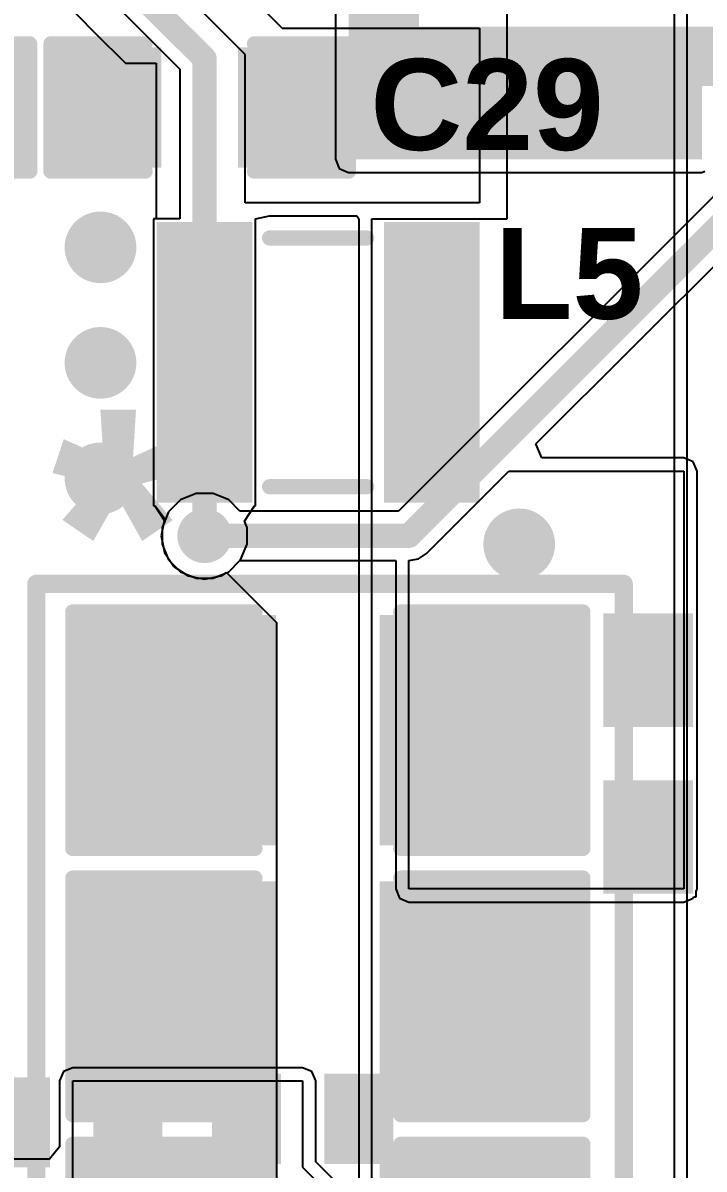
# Model space of a CAD drawing. Header units: millimetres. Extents: x -12 to 5428, y 0 to 5422.
# Drawn here: x 6.87 to 12.57, y 9.81 to 19.4 of the extents above; entities that cross this region are included whole.
import ezdxf

# ---------------------------------------------------------------- set-up
doc = ezdxf.new("R2010")
doc.units = ezdxf.units.MM
for name, color, linetype in [('BottomLayer', 5, 'Continuous'), ('BottomPaste', 16, 'Continuous'), ('BottomSolder', 6, 'Continuous'), ('TopLayer', 1, 'Continuous'), ('TopOverlay', 2, 'Continuous'), ('TopPaste', 8, 'Continuous'), ('TopSolder', 216, 'Continuous'), ('ViaHoleLayer', 16, 'Continuous')]:
    doc.layers.add(name, color=color, linetype=linetype)
doc.styles.add('Arial', font='arialbd.ttf', dxfattribs={"height": 0.2})

# ---------------------------------------------------------------- blocks, each defined once
blk = doc.blocks.new('T__________16')
at = {"layer": 'TopLayer'}
blk.add_hatch(color=1, dxfattribs=at).paths.add_polyline_path([(0.381, 0.762), (-0.381, 0.762), (-0.762, 0.381), (-0.762, -0.381), (-0.381, -0.762), (0.381, -0.762), (0.762, -0.381), (0.762, 0.381)])
at = {"layer": 'TopPaste'}
blk.add_hatch(color=8, dxfattribs=at).paths.add_polyline_path([(0.381, 0.762), (-0.381, 0.762), (-0.762, 0.381), (-0.762, -0.381), (-0.381, -0.762), (0.381, -0.762), (0.762, -0.381), (0.762, 0.381)])
at = {"layer": 'TopSolder'}
blk.add_hatch(color=216, dxfattribs=at).paths.add_polyline_path([(0.4185, 0.837), (-0.4185, 0.837), (-0.837, 0.4185), (-0.837, -0.4185), (-0.4185, -0.837), (0.4185, -0.837), (0.837, -0.4185), (0.837, 0.4185)])
at = {"layer": 'TopOverlay', "const_width": 0.2}
for points in [[(-0.9398, 0.4318), (-0.4318, 0.9398)], [(-0.4318, 0.9398), (0.4318, 0.9398)], [(0.4318, 0.9398), (0.9398, 0.4318)], [(-0.9398, -0.4318), (-0.9398, 0.4318)], [(0.9398, -0.4318), (0.9398, 0.4318)], [(-0.9398, -0.4318), (-0.4318, -0.9398)], [(0.4318, -0.9398), (0.9398, -0.4318)], [(-0.4318, -0.9398), (0.4318, -0.9398)]]:
    blk.add_lwpolyline(points, dxfattribs=at)
at = {"layer": 'TopOverlay', "const_width": 0.1}
for points in [[(-0.4818, 0.9398, 1), (-0.3818, 0.9398, 1)], [(-0.4818, 0.9398, 1), (-0.3818, 0.9398, 1)], [(0.3818, 0.9398, 1), (0.4818, 0.9398, 1)], [(0.3818, 0.9398, 1), (0.4818, 0.9398, 1)], [(-0.9898, 0.4318, 1), (-0.8898, 0.4318, 1)], [(-0.9898, 0.4318, 1), (-0.8898, 0.4318, 1)], [(0.8898, 0.4318, 1), (0.9898, 0.4318, 1)], [(0.8898, 0.4318, 1), (0.9898, 0.4318, 1)], [(-0.9898, -0.4318, 1), (-0.8898, -0.4318, 1)], [(-0.9898, -0.4318, 1), (-0.8898, -0.4318, 1)], [(0.8898, -0.4318, 1), (0.9898, -0.4318, 1)], [(0.8898, -0.4318, 1), (0.9898, -0.4318, 1)], [(-0.4818, -0.9398, 1), (-0.3818, -0.9398, 1)], [(-0.4818, -0.9398, 1), (-0.3818, -0.9398, 1)], [(0.3818, -0.9398, 1), (0.4818, -0.9398, 1)], [(0.3818, -0.9398, 1), (0.4818, -0.9398, 1)]]:
    blk.add_lwpolyline(points, format="xyb", close=True, dxfattribs=at)
blk = doc.blocks.new('IND_1008__2520_M_______44')
at = {"layer": 'TopLayer'}
for points in [[(-1.275, 1.1), (-0.625, 1.1), (-0.625, -1.1), (-1.275, -1.1)], [(0.625, 1.1), (1.275, 1.1), (1.275, -1.1), (0.625, -1.1)]]:
    blk.add_hatch(color=1, dxfattribs=at).paths.add_polyline_path(points)
at = {"layer": 'TopPaste'}
for points in [[(-1.275, 1.1), (-0.625, 1.1), (-0.625, -1.1), (-1.275, -1.1)], [(0.625, 1.1), (1.275, 1.1), (1.275, -1.1), (0.625, -1.1)]]:
    blk.add_hatch(color=8, dxfattribs=at).paths.add_polyline_path(points)
at = {"layer": 'TopSolder'}
for points in [[(-1.35, 1.175), (-0.55, 1.175), (-0.55, -1.175), (-1.35, -1.175)], [(0.55, 1.175), (1.35, 1.175), (1.35, -1.175), (0.55, -1.175)]]:
    blk.add_hatch(color=216, dxfattribs=at).paths.add_polyline_path(points)
at = {"layer": 'TopOverlay', "const_width": 0.127}
for points in [[(-0.4064, 1.0414), (0.4064, 1.0414)], [(-0.4064, -1.0414), (0.4064, -1.0414)]]:
    blk.add_lwpolyline(points, dxfattribs=at)
at = {"layer": 'TopOverlay', "const_width": 0.0635}
for points in [[(-0.4381, 1.0414, 1), (-0.3746, 1.0414, 1)], [(0.3747, 1.0414, 1), (0.4382, 1.0414, 1)], [(-0.4381, -1.0414, 1), (-0.3746, -1.0414, 1)], [(0.3747, -1.0414, 1), (0.4382, -1.0414, 1)]]:
    blk.add_lwpolyline(points, format="xyb", close=True, dxfattribs=at)
blk = doc.blocks.new('IND_0603__1608_M_______B_121')
at = {"layer": 'BottomLayer'}
for points in [[(-1, 0.4), (-0.4, 0.4), (-0.4, -0.4), (-1, -0.4)], [(0.4, 0.4), (1, 0.4), (1, -0.4), (0.4, -0.4)]]:
    blk.add_hatch(color=5, dxfattribs=at).paths.add_polyline_path(points)
at = {"layer": 'BottomPaste'}
for points in [[(-1, 0.4), (-0.4, 0.4), (-0.4, -0.4), (-1, -0.4)], [(0.4, 0.4), (1, 0.4), (1, -0.4), (0.4, -0.4)]]:
    blk.add_hatch(color=16, dxfattribs=at).paths.add_polyline_path(points)
at = {"layer": 'BottomSolder'}
for points in [[(-1.075, 0.475), (-0.325, 0.475), (-0.325, -0.475), (-1.075, -0.475)], [(0.325, 0.475), (1.075, 0.475), (1.075, -0.475), (0.325, -0.475)]]:
    blk.add_hatch(color=6, dxfattribs=at).paths.add_polyline_path(points)
blk = doc.blocks.new('IND_0603__1608_M_______B_122')
at = {"layer": 'BottomLayer'}
for points in [[(-1, 0.4), (-0.4, 0.4), (-0.4, -0.4), (-1, -0.4)], [(0.4, 0.4), (1, 0.4), (1, -0.4), (0.4, -0.4)]]:
    blk.add_hatch(color=5, dxfattribs=at).paths.add_polyline_path(points)
at = {"layer": 'BottomPaste'}
for points in [[(-1, 0.4), (-0.4, 0.4), (-0.4, -0.4), (-1, -0.4)], [(0.4, 0.4), (1, 0.4), (1, -0.4), (0.4, -0.4)]]:
    blk.add_hatch(color=16, dxfattribs=at).paths.add_polyline_path(points)
at = {"layer": 'BottomSolder'}
for points in [[(-1.075, 0.475), (-0.325, 0.475), (-0.325, -0.475), (-1.075, -0.475)], [(0.325, 0.475), (1.075, 0.475), (1.075, -0.475), (0.325, -0.475)]]:
    blk.add_hatch(color=6, dxfattribs=at).paths.add_polyline_path(points)
blk = doc.blocks.new('C___1206_184')
at = {"layer": 'TopLayer'}
for points in [[(-2.032, 0.889), (-0.508, 0.889), (-0.508, -0.889), (-2.032, -0.889)], [(0.508, 0.889), (2.032, 0.889), (2.032, -0.889), (0.508, -0.889)]]:
    blk.add_hatch(color=1, dxfattribs=at).paths.add_polyline_path(points)
at = {"layer": 'TopPaste'}
for points in [[(-2.032, 0.889), (-0.508, 0.889), (-0.508, -0.889), (-2.032, -0.889)], [(0.508, 0.889), (2.032, 0.889), (2.032, -0.889), (0.508, -0.889)]]:
    blk.add_hatch(color=8, dxfattribs=at).paths.add_polyline_path(points)
at = {"layer": 'TopSolder'}
for points in [[(-2.107, 0.964), (-0.433, 0.964), (-0.433, -0.964), (-2.107, -0.964)], [(0.433, 0.964), (2.107, 0.964), (2.107, -0.964), (0.433, -0.964)]]:
    blk.add_hatch(color=216, dxfattribs=at).paths.add_polyline_path(points)
at = {"layer": 'TopOverlay', "const_width": 0.127}
for points in [[(-2.1336, 0.9906), (-0.6096, 0.9906)], [(-2.1336, -0.9906), (-2.1336, 0.9906)], [(0.6096, 0.9906), (2.1336, 0.9906)], [(2.1336, -0.9906), (2.1336, 0.9906)], [(-2.1336, -0.9906), (-0.6096, -0.9906)], [(0.6096, -0.9906), (2.1336, -0.9906)]]:
    blk.add_lwpolyline(points, dxfattribs=at)
at = {"layer": 'TopOverlay', "const_width": 0.0635}
for points in [[(-2.1654, 0.9906, 1), (-2.1019, 0.9906, 1)], [(-2.1654, 0.9906, 1), (-2.1019, 0.9906, 1)], [(-0.6414, 0.9906, 1), (-0.5779, 0.9906, 1)], [(0.5778, 0.9906, 1), (0.6413, 0.9906, 1)], [(2.1018, 0.9906, 1), (2.1653, 0.9906, 1)], [(2.1018, 0.9906, 1), (2.1653, 0.9906, 1)], [(-2.1654, -0.9906, 1), (-2.1019, -0.9906, 1)], [(-2.1654, -0.9906, 1), (-2.1019, -0.9906, 1)], [(-0.6414, -0.9906, 1), (-0.5779, -0.9906, 1)], [(0.5778, -0.9906, 1), (0.6413, -0.9906, 1)], [(2.1018, -0.9906, 1), (2.1653, -0.9906, 1)], [(2.1018, -0.9906, 1), (2.1653, -0.9906, 1)]]:
    blk.add_lwpolyline(points, format="xyb", close=True, dxfattribs=at)
blk = doc.blocks.new('C___1206_185')
at = {"layer": 'TopLayer'}
for points in [[(-2.032, 0.889), (-0.508, 0.889), (-0.508, -0.889), (-2.032, -0.889)], [(0.508, 0.889), (2.032, 0.889), (2.032, -0.889), (0.508, -0.889)]]:
    blk.add_hatch(color=1, dxfattribs=at).paths.add_polyline_path(points)
at = {"layer": 'TopPaste'}
for points in [[(-2.032, 0.889), (-0.508, 0.889), (-0.508, -0.889), (-2.032, -0.889)], [(0.508, 0.889), (2.032, 0.889), (2.032, -0.889), (0.508, -0.889)]]:
    blk.add_hatch(color=8, dxfattribs=at).paths.add_polyline_path(points)
at = {"layer": 'TopSolder'}
for points in [[(-2.107, 0.964), (-0.433, 0.964), (-0.433, -0.964), (-2.107, -0.964)], [(0.433, 0.964), (2.107, 0.964), (2.107, -0.964), (0.433, -0.964)]]:
    blk.add_hatch(color=216, dxfattribs=at).paths.add_polyline_path(points)
at = {"layer": 'TopOverlay', "const_width": 0.127}
for points in [[(-2.1336, 0.9906), (-0.6096, 0.9906)], [(-2.1336, -0.9906), (-2.1336, 0.9906)], [(0.6096, 0.9906), (2.1336, 0.9906)], [(2.1336, -0.9906), (2.1336, 0.9906)], [(-2.1336, -0.9906), (-0.6096, -0.9906)], [(0.6096, -0.9906), (2.1336, -0.9906)]]:
    blk.add_lwpolyline(points, dxfattribs=at)
at = {"layer": 'TopOverlay', "const_width": 0.0635}
for points in [[(-2.1654, 0.9906, 1), (-2.1019, 0.9906, 1)], [(-2.1654, 0.9906, 1), (-2.1019, 0.9906, 1)], [(-0.6414, 0.9906, 1), (-0.5779, 0.9906, 1)], [(0.5778, 0.9906, 1), (0.6413, 0.9906, 1)], [(2.1018, 0.9906, 1), (2.1653, 0.9906, 1)], [(2.1018, 0.9906, 1), (2.1653, 0.9906, 1)], [(-2.1654, -0.9906, 1), (-2.1019, -0.9906, 1)], [(-2.1654, -0.9906, 1), (-2.1019, -0.9906, 1)], [(-0.6414, -0.9906, 1), (-0.5779, -0.9906, 1)], [(0.5778, -0.9906, 1), (0.6413, -0.9906, 1)], [(2.1018, -0.9906, 1), (2.1653, -0.9906, 1)], [(2.1018, -0.9906, 1), (2.1653, -0.9906, 1)]]:
    blk.add_lwpolyline(points, format="xyb", close=True, dxfattribs=at)
blk = doc.blocks.new('C___1206_186')
at = {"layer": 'TopLayer'}
for points in [[(-2.032, 0.889), (-0.508, 0.889), (-0.508, -0.889), (-2.032, -0.889)], [(0.508, 0.889), (2.032, 0.889), (2.032, -0.889), (0.508, -0.889)]]:
    blk.add_hatch(color=1, dxfattribs=at).paths.add_polyline_path(points)
at = {"layer": 'TopPaste'}
for points in [[(-2.032, 0.889), (-0.508, 0.889), (-0.508, -0.889), (-2.032, -0.889)], [(0.508, 0.889), (2.032, 0.889), (2.032, -0.889), (0.508, -0.889)]]:
    blk.add_hatch(color=8, dxfattribs=at).paths.add_polyline_path(points)
at = {"layer": 'TopSolder'}
for points in [[(-2.107, 0.964), (-0.433, 0.964), (-0.433, -0.964), (-2.107, -0.964)], [(0.433, 0.964), (2.107, 0.964), (2.107, -0.964), (0.433, -0.964)]]:
    blk.add_hatch(color=216, dxfattribs=at).paths.add_polyline_path(points)
at = {"layer": 'TopOverlay', "const_width": 0.127}
for points in [[(-2.1336, -0.9906), (-2.1336, 0.9906)], [(-2.1336, 0.9906), (-0.6096, 0.9906)], [(0.6096, 0.9906), (2.1336, 0.9906)], [(2.1336, -0.9906), (2.1336, 0.9906)], [(-2.1336, -0.9906), (-0.6096, -0.9906)], [(0.6096, -0.9906), (2.1336, -0.9906)]]:
    blk.add_lwpolyline(points, dxfattribs=at)
at = {"layer": 'TopOverlay', "const_width": 0.0635}
for points in [[(-2.1654, 0.9906, 1), (-2.1019, 0.9906, 1)], [(-2.1654, 0.9906, 1), (-2.1019, 0.9906, 1)], [(-0.6414, 0.9906, 1), (-0.5779, 0.9906, 1)], [(0.5778, 0.9906, 1), (0.6413, 0.9906, 1)], [(2.1018, 0.9906, 1), (2.1653, 0.9906, 1)], [(2.1018, 0.9906, 1), (2.1653, 0.9906, 1)], [(-2.1654, -0.9906, 1), (-2.1019, -0.9906, 1)], [(-2.1654, -0.9906, 1), (-2.1019, -0.9906, 1)], [(-0.6414, -0.9906, 1), (-0.5779, -0.9906, 1)], [(0.5778, -0.9906, 1), (0.6413, -0.9906, 1)], [(2.1018, -0.9906, 1), (2.1653, -0.9906, 1)], [(2.1018, -0.9906, 1), (2.1653, -0.9906, 1)]]:
    blk.add_lwpolyline(points, format="xyb", close=True, dxfattribs=at)
blk = doc.blocks.new('C___0603_194')
at = {"layer": 'TopLayer'}
for points in [[(-0.381, 0.4445), (-0.381, -0.4445), (-1.143, -0.4445), (-1.143, 0.4445)], [(1.143, 0.4445), (1.143, -0.4445), (0.381, -0.4445), (0.381, 0.4445)]]:
    blk.add_hatch(color=1, dxfattribs=at).paths.add_polyline_path(points)
at = {"layer": 'TopPaste'}
for points in [[(-0.381, 0.4445), (-0.381, -0.4445), (-1.143, -0.4445), (-1.143, 0.4445)], [(1.143, 0.4445), (1.143, -0.4445), (0.381, -0.4445), (0.381, 0.4445)]]:
    blk.add_hatch(color=8, dxfattribs=at).paths.add_polyline_path(points)
at = {"layer": 'TopSolder'}
for points in [[(-0.321, 0.5045), (-0.321, -0.5045), (-1.203, -0.5045), (-1.203, 0.5045)], [(1.203, 0.5045), (1.203, -0.5045), (0.321, -0.5045), (0.321, 0.5045)]]:
    blk.add_hatch(color=216, dxfattribs=at).paths.add_polyline_path(points)
at = {"layer": 'TopOverlay', "const_width": 0.127}
for points in [[(-1.2446, -0.5334), (-1.2446, 0.5334)], [(-1.2446, 0.5334), (-0.4572, 0.5334)], [(0.4572, 0.5334), (1.2446, 0.5334)], [(1.2446, -0.5334), (1.2446, 0.5334)], [(-1.2446, -0.5334), (-0.4572, -0.5334)], [(0.4572, -0.5334), (1.2446, -0.5334)]]:
    blk.add_lwpolyline(points, dxfattribs=at)
at = {"layer": 'TopOverlay', "const_width": 0.0635}
for points in [[(-1.2763, 0.5334, 1), (-1.2128, 0.5334, 1)], [(-1.2763, 0.5334, 1), (-1.2128, 0.5334, 1)], [(-0.4889, 0.5334, 1), (-0.4254, 0.5334, 1)], [(0.4255, 0.5334, 1), (0.489, 0.5334, 1)], [(1.2129, 0.5334, 1), (1.2764, 0.5334, 1)], [(1.2129, 0.5334, 1), (1.2764, 0.5334, 1)], [(-1.2763, -0.5334, 1), (-1.2128, -0.5334, 1)], [(-1.2763, -0.5334, 1), (-1.2128, -0.5334, 1)], [(-0.4889, -0.5334, 1), (-0.4254, -0.5334, 1)], [(0.4255, -0.5334, 1), (0.489, -0.5334, 1)], [(1.2129, -0.5334, 1), (1.2764, -0.5334, 1)], [(1.2129, -0.5334, 1), (1.2764, -0.5334, 1)]]:
    blk.add_lwpolyline(points, format="xyb", close=True, dxfattribs=at)
blk = doc.blocks.new('C___0603_195')
at = {"layer": 'TopLayer'}
for points in [[(-0.381, 0.4445), (-0.381, -0.4445), (-1.143, -0.4445), (-1.143, 0.4445)], [(1.143, 0.4445), (1.143, -0.4445), (0.381, -0.4445), (0.381, 0.4445)]]:
    blk.add_hatch(color=1, dxfattribs=at).paths.add_polyline_path(points)
at = {"layer": 'TopPaste'}
for points in [[(-0.381, 0.4445), (-0.381, -0.4445), (-1.143, -0.4445), (-1.143, 0.4445)], [(1.143, 0.4445), (1.143, -0.4445), (0.381, -0.4445), (0.381, 0.4445)]]:
    blk.add_hatch(color=8, dxfattribs=at).paths.add_polyline_path(points)
at = {"layer": 'TopSolder'}
for points in [[(-0.321, 0.5045), (-0.321, -0.5045), (-1.203, -0.5045), (-1.203, 0.5045)], [(1.203, 0.5045), (1.203, -0.5045), (0.321, -0.5045), (0.321, 0.5045)]]:
    blk.add_hatch(color=216, dxfattribs=at).paths.add_polyline_path(points)
at = {"layer": 'TopOverlay', "const_width": 0.127}
for points in [[(-0.4572, 0.5334), (-1.2446, 0.5334)], [(-1.2446, 0.5334), (-1.2446, -0.5334)], [(1.2446, 0.5334), (0.4572, 0.5334)], [(1.2446, 0.5334), (1.2446, -0.5334)], [(-0.4572, -0.5334), (-1.2446, -0.5334)], [(1.2446, -0.5334), (0.4572, -0.5334)]]:
    blk.add_lwpolyline(points, dxfattribs=at)
at = {"layer": 'TopOverlay', "const_width": 0.0635}
for points in [[(-1.2764, 0.5334, 1), (-1.2129, 0.5334, 1)], [(-1.2764, 0.5334, 1), (-1.2129, 0.5334, 1)], [(-0.489, 0.5334, 1), (-0.4255, 0.5334, 1)], [(0.4254, 0.5334, 1), (0.4889, 0.5334, 1)], [(1.2128, 0.5334, 1), (1.2763, 0.5334, 1)], [(1.2128, 0.5334, 1), (1.2763, 0.5334, 1)], [(-1.2764, -0.5334, 1), (-1.2129, -0.5334, 1)], [(-1.2764, -0.5334, 1), (-1.2129, -0.5334, 1)], [(-0.489, -0.5334, 1), (-0.4255, -0.5334, 1)], [(0.4254, -0.5334, 1), (0.4889, -0.5334, 1)], [(1.2128, -0.5334, 1), (1.2763, -0.5334, 1)], [(1.2128, -0.5334, 1), (1.2763, -0.5334, 1)]]:
    blk.add_lwpolyline(points, format="xyb", close=True, dxfattribs=at)
blk = doc.blocks.new('C___0402_B_202')
at = {"layer": 'BottomLayer'}
for points in [[(-0.2413, 0.3175), (-0.2413, -0.3175), (-0.6985, -0.3175), (-0.6985, 0.3175)], [(0.6985, 0.3175), (0.6985, -0.3175), (0.2413, -0.3175), (0.2413, 0.3175)]]:
    blk.add_hatch(color=5, dxfattribs=at).paths.add_polyline_path(points)
at = {"layer": 'BottomPaste'}
for points in [[(-0.2413, 0.3175), (-0.2413, -0.3175), (-0.6985, -0.3175), (-0.6985, 0.3175)], [(0.6985, 0.3175), (0.6985, -0.3175), (0.2413, -0.3175), (0.2413, 0.3175)]]:
    blk.add_hatch(color=16, dxfattribs=at).paths.add_polyline_path(points)
at = {"layer": 'BottomSolder'}
for points in [[(-0.1813, 0.3775), (-0.1813, -0.3775), (-0.7585, -0.3775), (-0.7585, 0.3775)], [(0.7585, 0.3775), (0.7585, -0.3775), (0.1813, -0.3775), (0.1813, 0.3775)]]:
    blk.add_hatch(color=6, dxfattribs=at).paths.add_polyline_path(points)
blk = doc.blocks.new('C___0402_B_204')
at = {"layer": 'BottomLayer'}
for points in [[(-0.2413, 0.3175), (-0.2413, -0.3175), (-0.6985, -0.3175), (-0.6985, 0.3175)], [(0.6985, 0.3175), (0.6985, -0.3175), (0.2413, -0.3175), (0.2413, 0.3175)]]:
    blk.add_hatch(color=5, dxfattribs=at).paths.add_polyline_path(points)
at = {"layer": 'BottomPaste'}
for points in [[(-0.2413, 0.3175), (-0.2413, -0.3175), (-0.6985, -0.3175), (-0.6985, 0.3175)], [(0.6985, 0.3175), (0.6985, -0.3175), (0.2413, -0.3175), (0.2413, 0.3175)]]:
    blk.add_hatch(color=16, dxfattribs=at).paths.add_polyline_path(points)
at = {"layer": 'BottomSolder'}
for points in [[(-0.1813, 0.3775), (-0.1813, -0.3775), (-0.7585, -0.3775), (-0.7585, 0.3775)], [(0.7585, 0.3775), (0.7585, -0.3775), (0.1813, -0.3775), (0.1813, 0.3775)]]:
    blk.add_hatch(color=6, dxfattribs=at).paths.add_polyline_path(points)

msp = doc.modelspace()

# ---------------------------------------------------------------- hatches: boundary and pattern name
at = {"layer": 'BottomLayer'}
for points in [[(9.5966, 18.2611), (10.1846, 18.2611), (10.1846, 19.8702), (9.5966, 19.8702)], [(9.6474, 18.8736), (13.9319, 18.8736), (13.9319, 19.372), (9.6474, 19.372)], [(9.8681, 18.2611), (12.5532, 18.2611), (12.5532, 19.0702), (9.8681, 19.0702)]]:
    msp.add_hatch(color=5, dxfattribs=at).paths.add_polyline_path(points)
h = msp.add_hatch(color=5, dxfattribs=at)
edge = h.paths.add_edge_path()
edge.add_arc((10.3203, 18.8094), 0.3, 0, 360)
h = msp.add_hatch(color=5, dxfattribs=at)
edge = h.paths.add_edge_path()
edge.add_arc((7.5218, 17.5236), 0.3, 0, 360)
h = msp.add_hatch(color=5, dxfattribs=at)
edge = h.paths.add_edge_path()
edge.add_arc((7.5218, 16.5565), 0.3, 0, 360)
h = msp.add_hatch(color=5, dxfattribs=at)
edge = h.paths.add_edge_path()
edge.add_arc((7.5218, 15.5895), 0.3, 0, 360)
h = msp.add_hatch(color=5, dxfattribs=at)
edge = h.paths.add_edge_path()
edge.add_arc((8.3927, 15.108), 0.2286, 0, 360)
h = msp.add_hatch(color=5, dxfattribs=at)
edge = h.paths.add_edge_path()
edge.add_arc((11.0243, 15.0372), 0.3, 0, 360)
at = {"layer": 'TopLayer'}
h = msp.add_hatch(color=1, dxfattribs=at)
edge = h.paths.add_edge_path()
edge.add_arc((10.3203, 18.8094), 0.3, 0, 360)
h = msp.add_hatch(color=1, dxfattribs=at)
edge = h.paths.add_edge_path()
edge.add_arc((7.5218, 17.5236), 0.3, 0, 360)
h = msp.add_hatch(color=1, dxfattribs=at)
edge = h.paths.add_edge_path()
edge.add_arc((7.5218, 16.5565), 0.3, 0, 360)
h = msp.add_hatch(color=1, dxfattribs=at)
edge = h.paths.add_edge_path()
edge.add_arc((7.5218, 15.5895), 0.3, 0, 360)
h = msp.add_hatch(color=1, dxfattribs=at)
edge = h.paths.add_edge_path()
edge.add_arc((8.3927, 15.108), 0.2286, 0, 360)
h = msp.add_hatch(color=1, dxfattribs=at)
edge = h.paths.add_edge_path()
edge.add_arc((11.0243, 15.0372), 0.3, 0, 360)
at = {"layer": 'ViaHoleLayer'}
h = msp.add_hatch(color=16, dxfattribs=at)
edge = h.paths.add_edge_path()
edge.add_arc((10.3203, 18.8094), 0.15, 0, 360)
h = msp.add_hatch(color=16, dxfattribs=at)
edge = h.paths.add_edge_path()
edge.add_arc((7.5218, 17.5236), 0.15, 0, 360)
h = msp.add_hatch(color=16, dxfattribs=at)
edge = h.paths.add_edge_path()
edge.add_arc((7.5218, 16.5565), 0.15, 0, 360)
h = msp.add_hatch(color=16, dxfattribs=at)
edge = h.paths.add_edge_path()
edge.add_arc((7.5218, 15.5895), 0.15, 0, 360)
h = msp.add_hatch(color=16, dxfattribs=at)
edge = h.paths.add_edge_path()
edge.add_arc((8.3927, 15.108), 0.1016, 0, 360)
h = msp.add_hatch(color=16, dxfattribs=at)
edge = h.paths.add_edge_path()
edge.add_arc((11.0243, 15.0372), 0.15, 0, 360)

# ---------------------------------------------------------------- linework, layer by layer
at = {"layer": 'BottomLayer'}
for p, q in [((9.4866, 19.8702), (9.4866, 18.2611)), ((9.4866, 18.2611), (9.5188, 18.1833)), ((9.5188, 18.1833), (9.5966, 18.1511)), ((9.5966, 18.1511), (12.5532, 18.1511)), ((12.5532, 18.1511), (12.5763, 18.1607)), ((12.7149, 18.0141), (10.0158, 15.3151)), ((11.1644, 15.8777), (13.1005, 17.8138)), ((11.213, 15.7604), (11.1644, 15.8777)), ((12.4016, 15.7604), (11.213, 15.7604)), ((12.4794, 15.7282), (12.4016, 15.7604)), ((10.2483, 14.9616), (10.9371, 15.6504)), ((10.9371, 15.6504), (12.4016, 15.6504)), ((12.4016, 15.6504), (12.4016, 12.1512)), ((12.5116, 15.6504), (12.4794, 15.7282)), ((12.5116, 12.1512), (12.5116, 15.6504)), ((8.322, 15.4636), (8.1913, 15.4094)), ((8.4634, 15.4636), (8.322, 15.4636)), ((8.5941, 15.4094), (8.4634, 15.4636)), ((8.1913, 15.4094), (8.0912, 15.3094)), ((8.6884, 15.3151), (8.5941, 15.4094)), ((8.0912, 15.3094), (8.0371, 15.1787)), ((10.0158, 15.3151), (8.6884, 15.3151)), ((8.0371, 15.1787), (8.0371, 15.0372)), ((8.0371, 15.0372), (8.0912, 14.9065)), ((8.0912, 14.9065), (8.1913, 14.8065)), ((8.5941, 14.8065), (8.6884, 14.9008)), ((8.6884, 14.9008), (9.9917, 14.9008)), ((9.9917, 14.9008), (9.9917, 12.1512)), ((10.1017, 14.9008), (10.181, 14.9165)), ((10.1017, 12.1512), (10.1017, 14.9008)), ((10.181, 14.9165), (10.2482, 14.9615)), ((10.2482, 14.9615), (10.2483, 14.9616)), ((8.1913, 14.8065), (8.322, 14.7524)), ((8.4634, 14.7524), (8.5941, 14.8065)), ((8.322, 14.7524), (8.4634, 14.7524)), ((9.9917, 12.1512), (10.024, 12.0734)), ((12.4016, 12.1512), (10.1017, 12.1512)), ((12.5032, 12.131), (12.5116, 12.1512)), ((12.5032, 12.0848), (12.5032, 12.131)), ((10.024, 12.0734), (10.1017, 12.0412)), ((10.1017, 12.0412), (12.4016, 12.0412)), ((12.4016, 12.0412), (12.4794, 12.0734)), ((12.4794, 12.0734), (12.4841, 12.0848)), ((12.4841, 12.0848), (12.5032, 12.0848)), ((7.2898, 10.6541), (7.212, 10.6219)), ((9.2123, 10.6541), (7.2898, 10.6541)), ((9.2901, 10.6219), (9.2123, 10.6541)), ((7.212, 10.6219), (7.1798, 10.5441)), ((9.3223, 10.5441), (9.2901, 10.6219)), ((7.1798, 10.5441), (7.1798, 9.9909)), ((7.2898, 9.6036), (7.2898, 10.5441)), ((7.2898, 10.5441), (9.2123, 10.5441)), ((9.2123, 10.5441), (9.2123, 9.822)), ((9.3223, 9.8676), (9.3223, 10.5441)), ((7.1798, 9.9909), (7.0945, 9.8888)), ((7.0945, 9.8888), (6.5117, 9.8888)), ((9.2123, 9.822), (9.4027, 9.6316)), ((9.4805, 9.7094), (9.3223, 9.8676))]:
    msp.add_line(p, q, dxfattribs=at)
at = {"layer": 'BottomLayer', "const_width": 0.2032}
for points in [[(10.1017, 15.108), (12.954, 17.9603)], [(8.3927, 15.108), (10.1017, 15.108)], [(10.1017, 15.108), (10.1017, 15.108)]]:
    msp.add_lwpolyline(points, dxfattribs=at)
at = {"layer": 'BottomLayer', "const_width": 0.1016}
for points in [[(8.3419, 15.108, 1), (8.4435, 15.108, 1)], [(10.0509, 15.108, 1), (10.1525, 15.108, 1)], [(10.0509, 15.108, 1), (10.1525, 15.108, 1)], [(10.0509, 15.108, 1), (10.1525, 15.108, 1)], [(10.0509, 15.108, 1), (10.1525, 15.108, 1)]]:
    msp.add_lwpolyline(points, format="xyb", close=True, dxfattribs=at)
at = {"layer": 'TopLayer'}
for p, q in [((12.3206, 20.2375), (12.3206, 9.4218)), ((12.4305, 9.4218), (12.4305, 20.2375)), ((8.2672, 20.1334), (9.0024, 19.3982)), ((8.733, 19.1389), (7.9162, 19.9557)), ((7.3946, 19.8077), (8.1855, 19.0168)), ((7.1662, 19.6344), (7.4781, 19.3174)), ((9.0024, 19.3982), (9.0427, 19.3578)), ((10.9236, 17.7624), (10.9236, 19.4759)), ((7.4781, 19.3174), (7.7302, 19.0653)), ((9.0427, 19.3578), (10.6934, 19.3578)), ((10.6934, 19.3578), (10.6934, 18.2611)), ((8.733, 17.897), (8.733, 19.1389)), ((7.7302, 19.0653), (7.9863, 19.0653)), ((7.9863, 19.0653), (7.9863, 17.7624)), ((8.1855, 19.0168), (8.1855, 17.7624)), ((10.6934, 18.2611), (10.6934, 17.897)), ((10.6934, 17.897), (8.733, 17.897)), ((8.1855, 17.7624), (7.9661, 17.7624)), ((7.9661, 17.7624), (7.9661, 15.3592)), ((7.9863, 17.7624), (7.9661, 17.7624)), ((7.9661, 17.7624), (7.9661, 15.3592)), ((8.8193, 17.7624), (8.9361, 17.787)), ((8.8193, 15.3592), (8.8193, 17.7624)), ((8.9361, 17.787), (9.6653, 17.787)), ((9.6653, 17.787), (9.6817, 17.7624)), ((9.6817, 17.7624), (9.6817, 7.7978)), ((9.7917, 7.7978), (9.7917, 17.7624)), ((9.7917, 17.7624), (10.9236, 17.7624)), ((7.9661, 15.3592), (7.9751, 15.3592)), ((7.9661, 15.3592), (7.9801, 15.3592)), ((7.9751, 15.3592), (8.0593, 15.2322)), ((7.9801, 15.3592), (8.0596, 15.2495)), ((8.7261, 15.2322), (8.8103, 15.3592)), ((8.8103, 15.3592), (8.8193, 15.3592)), ((8.0577, 15.2467), (8.0301, 15.108)), ((8.0593, 15.2322), (8.0371, 15.1787)), ((8.0371, 15.1787), (8.0371, 15.0372)), ((8.0596, 15.2495), (8.0577, 15.2467)), ((8.7483, 15.1787), (8.7261, 15.2322)), ((8.7483, 15.0372), (8.7483, 15.1787)), ((8.0301, 15.108), (8.0577, 14.9692)), ((8.0371, 15.0372), (8.0912, 14.9065)), ((8.6942, 14.9065), (8.7483, 15.0372)), ((8.0577, 14.9692), (8.1363, 14.8516)), ((8.0912, 14.9065), (8.1913, 14.8065)), ((8.5941, 14.8065), (8.6942, 14.9065)), ((8.1363, 14.8516), (8.254, 14.773)), ((8.1913, 14.8065), (8.322, 14.7524)), ((8.4634, 14.7524), (8.5941, 14.8065)), ((8.5315, 14.773), (8.5749, 14.802)), ((8.5749, 14.802), (8.9944, 14.3826)), ((8.254, 14.773), (8.3927, 14.7454)), ((8.322, 14.7524), (8.4634, 14.7524)), ((8.3927, 14.7454), (8.5315, 14.773)), ((8.9944, 14.3826), (8.9944, 7.7978))]:
    msp.add_line(p, q, dxfattribs=at)
at = {"layer": 'TopLayer', "const_width": 0.2032}
for points in [[(7.5411, 19.9542), (8.3927, 19.1027)], [(8.3927, 16.5608), (8.3927, 19.1027)], [(8.3927, 15.108), (8.3927, 16.5608)]]:
    msp.add_lwpolyline(points, dxfattribs=at)
at = {"layer": 'TopLayer', "const_width": 0.1016}
for points in [[(8.3419, 19.1027, 1), (8.4435, 19.1027, 1)], [(8.3419, 19.1027, 1), (8.4435, 19.1027, 1)], [(8.3419, 16.5608, 1), (8.4435, 16.5608, 1)], [(8.3419, 16.5608, 1), (8.4435, 16.5608, 1)], [(8.3419, 15.108, 1), (8.4435, 15.108, 1)]]:
    msp.add_lwpolyline(points, format="xyb", close=True, dxfattribs=at)
at = {"layer": 'TopOverlay', "const_width": 0.1524}
for points in [[(6.985, 14.7066), (11.8988, 14.7066)], [(6.985, 7.7978), (6.985, 14.7066)], [(11.8988, 7.7978), (11.8988, 14.7066)]]:
    msp.add_lwpolyline(points, dxfattribs=at)
at = {"layer": 'TopOverlay', "const_width": 0.0762}
for points in [[(6.9469, 14.7066, 1), (7.0231, 14.7066, 1)], [(6.9469, 14.7066, 1), (7.0231, 14.7066, 1)], [(11.8607, 14.7066, 1), (11.9369, 14.7066, 1)], [(11.8607, 14.7066, 1), (11.9369, 14.7066, 1)]]:
    msp.add_lwpolyline(points, format="xyb", close=True, dxfattribs=at)

# ---------------------------------------------------------------- block references
for name, p in [('T__________16', (13.4874, 20.4066)), ('C___0603_194', (8.352, 18.6944)), ('IND_1008__2520_M_______44', (9.3427, 16.5608)), ('C___1206_184', (9.4234, 13.481)), ('IND_0603__1608_M_______B_122', (12.8016, 13.9834)), ('IND_0603__1608_M_______B_121', (12.8016, 12.5864)), ('C___1206_185', (9.4234, 11.2522)), ('C___0402_B_202', (7.2811, 10.1979)), ('C___1206_186', (9.4234, 9.0233))]:
    msp.add_blockref(name, p)
at = {"rotation": 180}
for name, p in [('C___0603_195', (5.685, 18.6944)), ('C___0402_B_204', (9.2123, 10.2266))]:
    msp.add_blockref(name, p, dxfattribs=at)

# ---------------------------------------------------------------- texts
at = {"layer": 'TopOverlay', "style": 'Arial'}
for s, height, p in [('C29', 0.762, (9.7793, 18.3389)), ('L5', 0.762, (10.8209, 16.9247)), ('*', 2.032, (7.112, 14.1314))]:
    msp.add_text(s, height=height, dxfattribs=at).set_placement(p)

doc.saveas('drawing.dxf')
